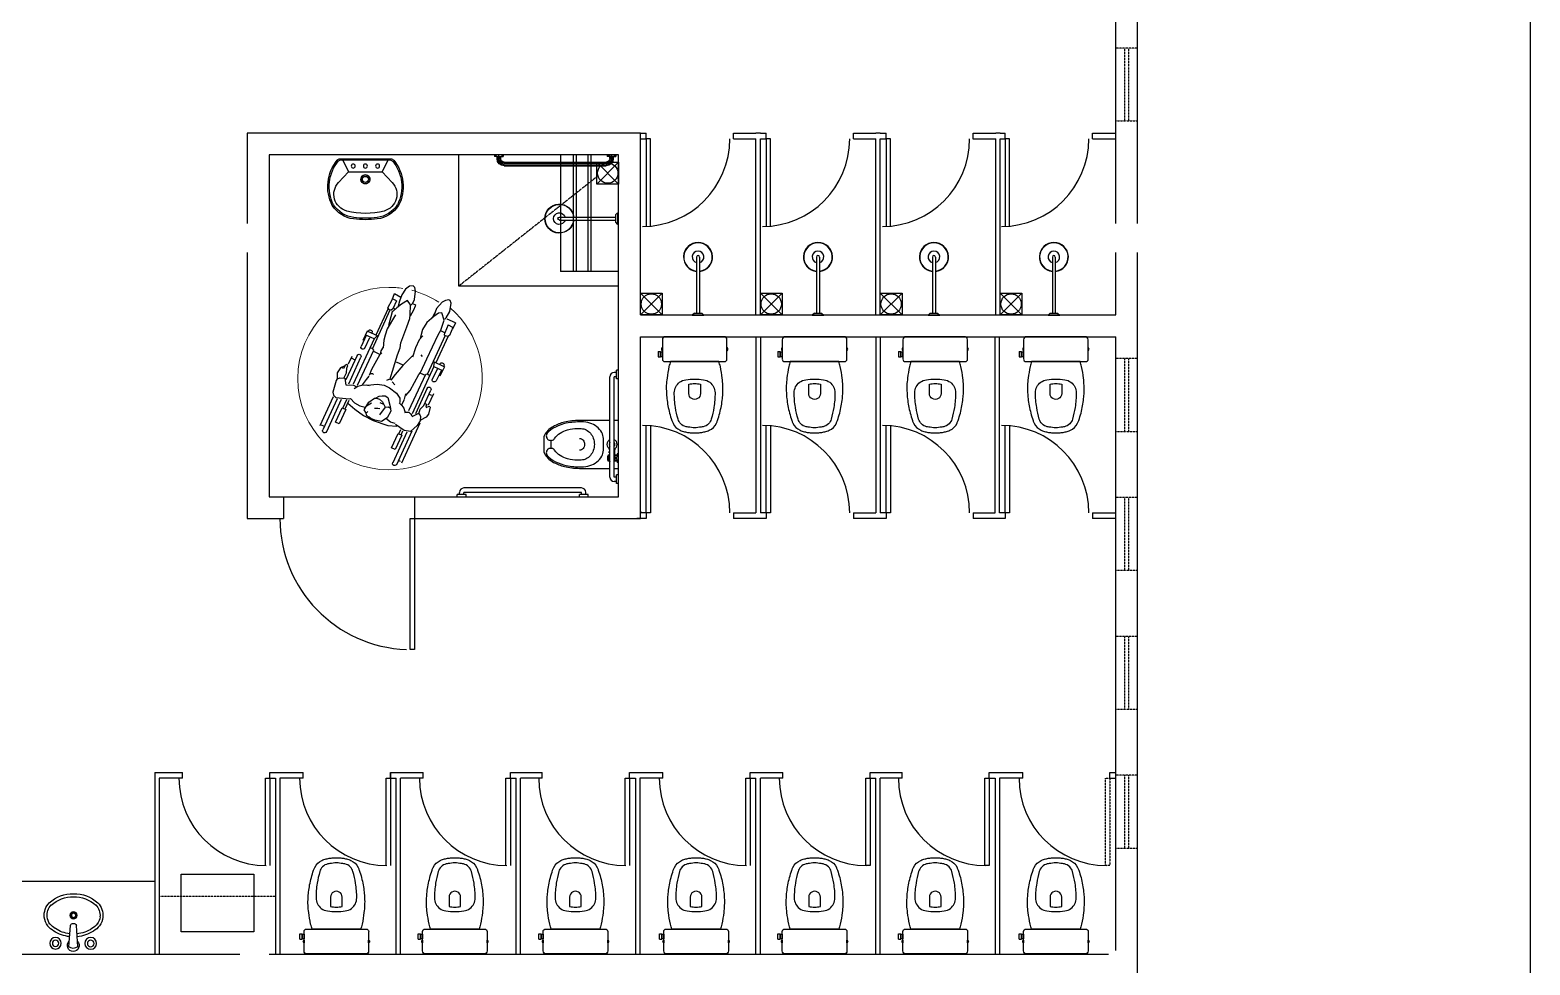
# Model space of a CAD drawing. Header units: millimetres. Extents: x -287396 to 401320, y -174247 to 142644.
# Drawn here: x -196599 to -186279, y 25656 to 32085 of the extents above; entities that cross this region are included whole.
import ezdxf

# ---------------------------------------------------------------- set-up
doc = ezdxf.new("R2010")
doc.units = ezdxf.units.MM
doc.header["$LTSCALE"] = 2.5
for name, pattern in [('HIDDEN', [0.375, 0.25, -0.125]), ('HIDDEN2', [0.1875, 0.125, -0.0625]), ('HIDDENX2', [0.75, 0.5, -0.25])]:
    doc.linetypes.add(name, pattern=pattern)
for name, color, linetype in [('ESQUADRIA', 2, 'Continuous'), ('HIDRO', 1, 'Continuous'), ('PAREDE', 4, 'Continuous'), ('PROJ COBERTA', 8, 'HIDDENX2'), ('VISTA', 1, 'Continuous')]:
    doc.layers.add(name, color=color, linetype=linetype)

# ---------------------------------------------------------------- blocks, each defined once
blk = doc.blocks.new('deficente_002')
at = {"color": 0, "linetype": 'ByBlock'}
for p, q in [((-0.443, 0.938), (-0.443, 1.158)), ((-0.438, 1.147), (-0.414, 1.147)), ((-0.412, 0.94), (-0.412, 1.174)), ((-0.383, 1.174), (-0.383, 0.929)), ((0.12, 0.945), (0.12, 1.177)), ((0.149, 1.177), (0.149, 0.922)), ((0.165, 1.147), (0.15, 1.147)), ((0.175, 0.852), (0.175, 1.155)), ((-0.356, 1.089), (-0.356, 0.98)), ((-0.328, 1.089), (-0.356, 1.089)), ((-0.328, 0.98), (-0.328, 1.089)), ((0.069, 1.089), (0.069, 0.98)), ((0.097, 1.089), (0.069, 1.089)), ((0.097, 0.98), (0.097, 1.089)), ((-0.446, 0.926), (-0.425, 0.935)), ((-0.425, 0.935), (-0.337, 0.905)), ((-0.356, 0.98), (-0.328, 0.98)), ((-0.35, 0.98), (-0.35, 0.916)), ((-0.334, 0.979), (-0.334, 0.912)), ((-0.334, 0.935), (-0.272, 0.953)), ((-0.272, 0.953), (-0.199, 0.966)), ((-0.194, 0.943), (-0.211, 0.929)), ((-0.211, 0.929), (-0.209, 0.903)), ((-0.199, 0.966), (-0.125, 0.97)), ((-0.177, 0.96), (-0.194, 0.943)), ((-0.19, 0.944), (-0.184, 0.93)), ((-0.158, 0.961), (-0.177, 0.96)), ((-0.144, 0.965), (-0.158, 0.961)), ((-0.116, 0.964), (-0.144, 0.965)), ((-0.125, 0.97), (-0.02, 0.959)), ((-0.071, 0.952), (-0.116, 0.964)), ((-0.045, 0.914), (-0.071, 0.952)), ((-0.012, 0.932), (-0.05, 0.922)), ((-0.02, 0.959), (0.039, 0.938)), ((0.022, 0.925), (-0.012, 0.932)), ((0.098, 0.943), (0.026, 0.93)), ((0.069, 0.98), (0.097, 0.98)), ((0.074, 0.98), (0.074, 0.946)), ((0.091, 0.979), (0.091, 0.95)), ((0.139, 0.931), (0.098, 0.943)), ((0.165, 0.875), (0.139, 0.931)), ((-0.471, 0.828), (-0.457, 0.91)), ((-0.469, 0.813), (-0.471, 0.828)), ((-0.457, 0.91), (-0.446, 0.926)), ((-0.424, 0.789), (-0.398, 0.828)), ((-0.397, 0.826), (-0.348, 0.807)), ((-0.337, 0.905), (-0.329, 0.897)), ((-0.329, 0.897), (-0.292, 0.914)), ((-0.292, 0.914), (-0.251, 0.918)), ((-0.251, 0.918), (-0.214, 0.91)), ((-0.209, 0.903), (-0.204, 0.867)), ((-0.185, 0.866), (-0.207, 0.899)), ((-0.204, 0.867), (-0.181, 0.828)), ((-0.181, 0.828), (-0.169, 0.822)), ((-0.152, 0.89), (-0.131, 0.881)), ((-0.147, 0.82), (-0.12, 0.828)), ((-0.134, 0.839), (-0.107, 0.839)), ((-0.131, 0.881), (-0.117, 0.877)), ((-0.12, 0.828), (-0.088, 0.852)), ((-0.087, 0.853), (-0.102, 0.917)), ((-0.1, 0.785), (-0.058, 0.833)), ((-0.088, 0.852), (-0.069, 0.841)), ((-0.069, 0.841), (-0.056, 0.843)), ((-0.058, 0.833), (-0.041, 0.862)), ((-0.041, 0.862), (-0.045, 0.914)), ((0.032, 0.806), (0.054, 0.831)), ((0.049, 0.826), (0.073, 0.815)), ((0.092, 0.823), (0.103, 0.829)), ((0.107, 0.833), (0.137, 0.796)), ((0.17, 0.831), (0.163, 0.81)), ((0.17, 0.831), (0.165, 0.875)), ((0.198, 0.797), (0.17, 0.831)), ((-0.486, 0.777), (-0.469, 0.813)), ((-0.481, 0.735), (-0.486, 0.777)), ((-0.462, 0.715), (-0.481, 0.735)), ((-0.46, 0.731), (-0.471, 0.731)), ((-0.467, 0.812), (-0.456, 0.8)), ((-0.457, 0.702), (-0.46, 0.731)), ((-0.456, 0.8), (-0.424, 0.789)), ((-0.429, 0.751), (-0.44, 0.72)), ((-0.429, 0.79), (-0.429, 0.751)), ((-0.412, 0.611), (-0.412, 0.796)), ((-0.383, 0.811), (-0.383, 0.611)), ((-0.354, 0.459), (-0.354, 0.802)), ((-0.348, 0.807), (-0.325, 0.807)), ((-0.335, 0.824), (-0.319, 0.8)), ((-0.324, 0.795), (-0.324, 0.529)), ((-0.319, 0.8), (-0.296, 0.783)), ((-0.287, 0.734), (-0.297, 0.779)), ((-0.296, 0.783), (-0.271, 0.769)), ((-0.28, 0.706), (-0.287, 0.734)), ((-0.271, 0.769), (-0.251, 0.763)), ((-0.261, 0.765), (-0.203, 0.732)), ((-0.203, 0.732), (-0.158, 0.718)), ((-0.175, 0.824), (-0.158, 0.802)), ((-0.169, 0.822), (-0.147, 0.82)), ((-0.158, 0.802), (-0.139, 0.79)), ((-0.139, 0.79), (-0.121, 0.783)), ((-0.121, 0.783), (-0.1, 0.785)), ((-0.118, 0.719), (-0.058, 0.732)), ((-0.058, 0.732), (-0.023, 0.755)), ((-0.023, 0.755), (-0.009, 0.782)), ((-0.013, 0.784), (0.012, 0.793)), ((0.01, 0.748), (0.003, 0.709)), ((0.008, 0.787), (0.011, 0.75)), ((0.012, 0.793), (0.032, 0.806)), ((0.07, 0.805), (0.07, 0.529)), ((0.073, 0.815), (0.092, 0.823)), ((0.1, 0.459), (0.1, 0.816)), ((0.12, 0.614), (0.12, 0.806)), ((0.149, 0.798), (0.137, 0.796)), ((0.142, 0.796), (0.137, 0.764)), ((0.137, 0.764), (0.149, 0.73)), ((0.163, 0.81), (0.149, 0.798)), ((0.149, 0.731), (0.149, 0.614)), ((0.164, 0.73), (0.17, 0.737)), ((0.164, 0.717), (0.164, 0.73)), ((0.17, 0.737), (0.183, 0.719)), ((0.183, 0.719), (0.193, 0.724)), ((0.193, 0.724), (0.204, 0.772)), ((0.204, 0.772), (0.198, 0.797)), ((-0.457, 0.702), (-0.453, 0.697)), ((-0.442, 0.701), (-0.453, 0.697)), ((-0.443, 0.633), (-0.443, 0.691)), ((-0.44, 0.72), (-0.442, 0.701)), ((-0.438, 0.644), (-0.414, 0.644)), ((-0.282, 0.657), (-0.278, 0.701)), ((-0.273, 0.538), (-0.282, 0.657)), ((-0.279, 0.685), (-0.264, 0.679)), ((-0.264, 0.679), (-0.255, 0.682)), ((-0.138, 0.668), (-0.161, 0.489)), ((-0.158, 0.718), (-0.118, 0.719)), ((-0.144, 0.67), (-0.157, 0.683)), ((-0.119, 0.619), (-0.13, 0.667)), ((-0.092, 0.685), (-0.117, 0.675)), ((0.007, 0.721), (0.021, 0.677)), ((0.021, 0.677), (0.029, 0.552)), ((0.148, 0.645), (0.167, 0.645)), ((0.149, 0.714), (0.164, 0.717)), ((0.175, 0.63), (0.175, 0.716)), ((-0.413, 0.459), (-0.413, 0.542)), ((-0.385, 0.542), (-0.385, 0.461)), ((-0.345, 0.524), (-0.354, 0.529)), ((-0.333, 0.524), (-0.345, 0.524)), ((-0.336, 0.524), (-0.336, 0.23)), ((-0.324, 0.529), (-0.333, 0.524)), ((-0.321, 0.537), (-0.276, 0.537)), ((-0.277, 0.512), (-0.272, 0.538)), ((-0.264, 0.525), (-0.273, 0.538)), ((-0.15, 0.539), (-0.1, 0.538)), ((-0.097, 0.542), (-0.119, 0.619)), ((-0.064, 0.454), (-0.097, 0.542)), ((0.029, 0.552), (0.034, 0.535)), ((0.034, 0.535), (0.033, 0.432)), ((0.036, 0.539), (0.07, 0.538)), ((0.07, 0.529), (0.079, 0.524)), ((0.079, 0.524), (0.091, 0.524)), ((0.082, 0.524), (0.082, 0.23)), ((0.091, 0.524), (0.1, 0.529)), ((0.126, 0.54), (0.13, 0.459)), ((0.158, 0.459), (0.154, 0.542)), ((-0.42, 0.429), (-0.42, 0.501)), ((-0.354, 0.459), (-0.42, 0.459)), ((-0.336, 0.429), (-0.42, 0.429)), ((-0.413, 0.426), (-0.413, 0.43)), ((-0.385, 0.428), (-0.385, 0.426)), ((-0.354, 0.459), (-0.344, 0.43)), ((-0.354, 0.228), (-0.354, 0.429)), ((-0.296, 0.403), (-0.289, 0.437)), ((-0.289, 0.437), (-0.271, 0.488)), ((-0.273, 0.483), (-0.277, 0.512)), ((-0.165, 0.44), (-0.175, 0.406)), ((-0.161, 0.489), (-0.165, 0.44)), ((-0.069, 0.394), (-0.062, 0.461)), ((-0.002, 0.428), (-0.014, 0.423)), ((0.033, 0.432), (0.035, 0.248)), ((0.082, 0.429), (0.167, 0.429)), ((0.1, 0.459), (0.09, 0.43)), ((0.1, 0.459), (0.165, 0.459)), ((0.1, 0.228), (0.1, 0.429)), ((0.131, 0.429), (0.131, 0.424)), ((0.16, 0.425), (0.16, 0.429)), ((0.167, 0.429), (0.163, 0.501)), ((-0.319, 0.238), (-0.302, 0.333)), ((-0.302, 0.357), (-0.296, 0.403)), ((-0.29, 0.246), (-0.302, 0.357)), ((-0.175, 0.406), (-0.183, 0.289)), ((-0.175, 0.406), (-0.179, 0.405)), ((-0.079, 0.261), (-0.067, 0.323)), ((-0.069, 0.334), (-0.069, 0.394)), ((-0.058, 0.299), (-0.069, 0.334)), ((-0.342, 0.232), (-0.356, 0.225)), ((-0.356, 0.225), (-0.354, 0.162)), ((-0.33, 0.229), (-0.342, 0.232)), ((-0.323, 0.216), (-0.33, 0.229)), ((-0.324, 0.156), (-0.323, 0.216)), ((-0.31, 0.214), (-0.322, 0.212)), ((-0.314, 0.23), (-0.319, 0.238)), ((-0.302, 0.198), (-0.314, 0.23)), ((-0.189, 0.229), (-0.198, 0.204)), ((-0.19, 0.166), (-0.194, 0.213)), ((-0.183, 0.289), (-0.189, 0.229)), ((-0.071, 0.204), (-0.079, 0.261)), ((0.037, 0.211), (0.029, 0.139)), ((0.035, 0.248), (0.037, 0.211)), ((0.07, 0.216), (0.041, 0.216)), ((0.069, 0.158), (0.071, 0.216)), ((0.075, 0.231), (0.071, 0.216)), ((0.082, 0.234), (0.075, 0.231)), ((0.099, 0.23), (0.083, 0.234)), ((0.107, 0.219), (0.099, 0.23)), ((0.106, 0.159), (0.107, 0.219)), ((-0.354, 0.163), (-0.357, 0.117)), ((-0.357, 0.117), (-0.306, 0.12)), ((-0.324, 0.156), (-0.355, 0.155)), ((-0.307, 0.104), (-0.303, 0.149)), ((-0.301, 0.057), (-0.307, 0.104)), ((-0.303, 0.149), (-0.298, 0.184)), ((-0.283, 0.163), (-0.302, 0.198)), ((-0.255, 0.121), (-0.283, 0.163)), ((-0.225, 0.142), (-0.255, 0.121)), ((-0.198, 0.204), (-0.225, 0.142)), ((-0.222, 0.141), (-0.215, 0.123)), ((-0.216, 0.126), (-0.194, 0.127)), ((-0.215, 0.123), (-0.215, 0.095)), ((-0.194, 0.127), (-0.191, 0.135)), ((-0.191, 0.135), (-0.19, 0.166)), ((-0.046, 0.146), (-0.071, 0.204)), ((-0.05, 0.124), (-0.052, 0.161)), ((-0.05, 0.089), (-0.047, 0.143)), ((-0.025, 0.112), (-0.046, 0.146)), ((-0.005, 0.099), (-0.025, 0.112)), ((0.029, 0.139), (-0.005, 0.099)), ((0.03, 0.131), (0.035, 0.119)), ((0.035, 0.119), (0.04, 0.07)), ((0.108, 0.123), (0.046, 0.125)), ((0.069, 0.158), (0.102, 0.158)), ((0.109, 0.123), (0.108, 0.171)), ((-0.285, 0.028), (-0.301, 0.057)), ((-0.263, 0.015), (-0.285, 0.028)), ((-0.248, 0.019), (-0.263, 0.015)), ((-0.233, 0.041), (-0.248, 0.019)), ((-0.215, 0.095), (-0.233, 0.041)), ((-0.033, 0.033), (-0.05, 0.089)), ((-0.018, 0.013), (-0.033, 0.033)), ((0, 0), (-0.018, 0.013)), ((0.011, 0), (0, 0)), ((0.024, 0.013), (0.011, 0)), ((0.04, 0.07), (0.024, 0.013))]:
    blk.add_line(p, q, dxfattribs=at)
for centre, radius, start, end in [((-0.398, 1.174), 0.0146, 0, 180), ((0.134, 1.177), 0.0146, 0, 180), ((-0.399, 0.542), 0.0142, 0, 180), ((-0.398, 0.611), 0.0146, 180, 0), ((0.134, 0.614), 0.0146, 180, 0), ((0.14, 0.541), 0.0142, 2.6629, 182.6629), ((-0.399, 0.426), 0.0142, 180, 0), ((0.145, 0.425), 0.0142, 182.6629, 2.6629)]:
    blk.add_arc(centre, radius, start, end, dxfattribs=at)
blk = doc.blocks.new('Cxaclop')
at = {"color": 0, "linetype": 'ByBlock'}
for p, q in [((-0.252, -0.102), (-0.236, -0.102)), ((-0.252, -0.102), (-0.252, -0.138)), ((-0.236, -0.138), (-0.236, -0.102)), ((-0.252, -0.138), (-0.236, -0.138))]:
    blk.add_line(p, q, dxfattribs=at)
for p, q in [((-0.222, -0.021), (-0.222, -0.153)), ((0.201, 0), (-0.201, 0)), ((0.222, -0.153), (0.222, -0.021)), ((-0.205, -0.17), (0.205, -0.17))]:
    blk.add_line(p, q)
for points in [[(-0.225, -0.076, 0.197763), (-0.225, -0.076, 0.15883), (-0.228, -0.085, 0.161377), (-0.225, -0.094, 0.197763), (-0.225, -0.094), (-0.222, -0.094), (-0.222, -0.076)], [(0.222, -0.076), (0.222, -0.094), (0.225, -0.094, 0.197763), (0.225, -0.094, 0.161404), (0.228, -0.085, 0.158802), (0.225, -0.076, 0.197763), (0.225, -0.076)]]:
    blk.add_lwpolyline(points, format="xyb", close=True, dxfattribs=at)
blk.add_lwpolyline([(-0.236, -0.105), (-0.236, -0.136), (-0.222, -0.136), (-0.222, -0.105)], close=True, dxfattribs=at)
for points in [[(-0.167, -0.17, -0.003882), (-0.177, -0.205, 0.024258), (-0.19, -0.285, 0.02486), (-0.195, -0.335, 0.033324), (-0.194, -0.385, 0.02486), (-0.191, -0.425, 0.012268), (-0.184, -0.475, 0.015806), (-0.172, -0.525, 0.026699), (-0.157, -0.575, 0.021919), (-0.149, -0.595, 0.174675), (-0.1, -0.643, 0.045452), (-0.07, -0.653, 0.022856), (-0.057, -0.656, 0.041289), (-0.03, -0.66, 0.039166), (-0.025, -0.661, 0.012899), (-0.023, -0.661, 0.04333), (0, -0.661, 0.04333), (0.023, -0.661, 0.052091), (0.03, -0.66, 0.041289), (0.057, -0.656, 0.022856), (0.07, -0.653, 0.045452), (0.1, -0.643, 0.174675), (0.15, -0.595, 0.021919), (0.157, -0.575, 0.026699), (0.173, -0.525, 0.015806), (0.184, -0.475, 0.012268), (0.191, -0.425, 0.02486), (0.194, -0.385, 0.033324), (0.194, -0.335, 0.02486), (0.19, -0.285, 0.024258), (0.177, -0.205, -0.003882), (0.167, -0.17)], [(0.104, -0.313, -0.234638), (0.14, -0.385, -0.044666), (0.132, -0.486, -0.031515), (0.114, -0.566, -0.151063), (0.095, -0.599, -0.148094), (0.059, -0.619, -0.031073), (0.045, -0.621, -0.035055), (0, -0.626, -0.035055), (-0.045, -0.621, -0.031073), (-0.059, -0.619, -0.148094), (-0.095, -0.599, -0.151063), (-0.114, -0.566, -0.031515), (-0.132, -0.486, -0.044666), (-0.14, -0.385, -0.234638), (-0.104, -0.313, -0.129345), (-0.061, -0.296, -0.041331), (0, -0.291, -0.041331), (0.061, -0.296, -0.129345)]]:
    blk.add_lwpolyline(points, format="xyb", close=True)
blk.add_lwpolyline([(0.04, -0.326), (0.04, -0.391, -1.002091), (-0.04, -0.391), (-0.04, -0.326, -0.054282), (0, -0.322, -0.054282), (0.04, -0.326, 1.56536)], format="xyb", dxfattribs=at)
for centre, radius, start, end in [((-0.203, -0.019), 0.019, 84.255, 185.745), ((0.203, -0.019), 0.019, 354.255, 95.745), ((-0.206, -0.154), 0.0164, 178.7026, 272.174), ((0.206, -0.154), 0.0164, 267.826, 1.2974)]:
    blk.add_arc(centre, radius, start, end)
blk = doc.blocks.new('Chuveiro3')
at = {"color": 0}
for p, q in [((-0.01, 0.4), (-0.01, 0.015)), ((0.01, 0.4), (0.01, 0.015)), ((-0.025, 0.015), (-0.04, 0)), ((-0.04, 0), (0.04, 0)), ((-0.025, 0.015), (0.025, 0.015)), ((0.025, 0.015), (0.04, 0))]:
    blk.add_line(p, q, dxfattribs=at)
for radius, start, end in [(0.1, 275.7392, 264.2608), (0.098, 275.7392, 264.2608), (0.04, 284.4775, 255.5225), (0.01, 0, 180)]:
    blk.add_arc((0, 0.4), radius, start, end, dxfattribs=at)
blk = doc.blocks.new('Alça')
at = {"ltscale": 0.5}
for p, q in [((-0.013, 0.01), (-0.03, 0.01)), ((-0.03, 0), (-0.03, 0.01)), ((0.03, 0), (-0.03, 0)), ((0.012, 0.01), (0.03, 0.01)), ((0.03, 0), (0.03, 0.01))]:
    blk.add_line(p, q, dxfattribs=at)
at = {"color": 0, "ltscale": 0.5}
for p, q in [((-0.029, 0), (-0.029, 0.01)), ((-0.026, 0), (-0.026, 0.01)), ((-0.021, 0), (-0.021, 0.01)), ((0, 0.01), (0, 0)), ((0.021, 0), (0.021, 0.01)), ((0.026, 0), (0.026, 0.01)), ((0.029, 0), (0.029, 0.01)), ((0.737, 0.062), (0.037, 0.062))]:
    blk.add_line(p, q, dxfattribs=at)
for p, q in [((-0.013, 0.025), (-0.013, 0.01)), ((-0.013, 0.01), (0.012, 0.01)), ((0.012, 0.025), (0.012, 0.01)), ((0.037, 0.075), (0.737, 0.075)), ((0.037, 0.05), (0.737, 0.05)), ((0.763, 0.01), (0.745, 0.01)), ((0.745, 0), (0.745, 0.01)), ((0.745, 0), (0.805, 0)), ((0.763, 0.025), (0.763, 0.01)), ((0.763, 0.01), (0.788, 0.01)), ((0.788, 0.025), (0.788, 0.01)), ((0.788, 0.01), (0.805, 0.01)), ((0.805, 0), (0.805, 0.01))]:
    blk.add_line(p, q)
at = {"color": 0}
for p, q in [((-0.012, 0.025), (-0.012, 0.01)), ((-0.009, 0.025), (-0.009, 0.01)), ((0, 0.025), (0, 0.01)), ((0.009, 0.025), (0.009, 0.01)), ((0.012, 0.025), (0.012, 0.01)), ((0.037, 0.074), (0.737, 0.074)), ((0.037, 0.071), (0.737, 0.071)), ((0.037, 0.054), (0.737, 0.054)), ((0.037, 0.051), (0.737, 0.051)), ((0.746, 0), (0.746, 0.01)), ((0.749, 0), (0.749, 0.01)), ((0.754, 0), (0.754, 0.01)), ((0.764, 0.025), (0.764, 0.01)), ((0.766, 0.025), (0.766, 0.01)), ((0.775, 0.025), (0.775, 0.01)), ((0.775, 0.01), (0.775, 0)), ((0.784, 0.025), (0.784, 0.01)), ((0.787, 0.025), (0.787, 0.01)), ((0.796, 0), (0.796, 0.01)), ((0.801, 0), (0.801, 0.01)), ((0.804, 0), (0.804, 0.01))]:
    blk.add_line(p, q, dxfattribs=at)
for centre, radius, start, end in [((0.037, 0.025), 0.05, 90, 180), ((0.037, 0.025), 0.025, 90, 180), ((0.737, 0.025), 0.05, 0, 90), ((0.737, 0.025), 0.025, 0, 90)]:
    blk.add_arc(centre, radius, start, end)
for centre, radius, start, end in [((0.037, 0.025), 0.049, 90, 180), ((0.037, 0.025), 0.046, 90, 180), ((0.037, 0.025), 0.0375, 90, 180), ((0.037, 0.025), 0.029, 90, 180), ((0.037, 0.025), 0.026, 90, 180), ((0.737, 0.025), 0.049, 0, 90), ((0.737, 0.025), 0.046, 0, 90), ((0.737, 0.025), 0.0375, 0, 90), ((0.737, 0.025), 0.029, 0, 90), ((0.737, 0.025), 0.026, 0, 90)]:
    blk.add_arc(centre, radius, start, end, dxfattribs=at)
blk = doc.blocks.new('DEFICIENTE_PL_0002')
at = {"color": 0, "linetype": 'ByBlock'}
for p, q in [((-0.15, 1.11), (-0.135, 1.11)), ((-0.15, 1.05), (-0.135, 1.05)), ((-0.135, 1.05), (-0.135, 1.11)), ((-0.135, 1.095), (-0.12, 1.095)), ((-0.135, 1.065), (-0.12, 1.065)), ((-0.12, 0.255), (-0.12, 1.065)), ((-0.09, 0.255), (-0.09, 1.065)), ((0.237, 0.466), (0.183, 0.466)), ((-0.15, 0.27), (-0.135, 0.27)), ((-0.15, 0.21), (-0.135, 0.21)), ((-0.135, 0.21), (-0.135, 0.27)), ((-0.135, 0.255), (-0.12, 0.255)), ((-0.135, 0.225), (-0.12, 0.225)), ((-0.06, 0.015), (0, 0.015)), ((-0.06, 0), (-0.06, 0.015)), ((-0.045, 0.015), (-0.045, 0.03)), ((-0.015, 0.06), (0.675, 0.06)), ((-0.015, 0.03), (0.675, 0.03)), ((-0.015, 0.015), (-0.015, 0.03)), ((0, 0), (0, 0.015)), ((0.66, 0), (0.66, 0.015)), ((0.66, 0.015), (0.72, 0.015)), ((0.675, 0.015), (0.675, 0.03)), ((0.705, 0.015), (0.705, 0.03)), ((0.72, 0), (0.72, 0.015))]:
    blk.add_line(p, q, dxfattribs=at)
at = {"color": 1, "linetype": 'ByBlock'}
for p, q in [((0.085, 0), (0.085, 0.01)), ((0.085, 0), (0.145, 0)), ((0.095, 0.062), (0.095, 0.072)), ((0.152, 0.062), (0.095, 0.062)), ((0.152, 0.028), (0.095, 0.028)), ((0.095, 0.013), (0.095, 0.028)), ((0.098, 0.07), (0.098, 0.074)), ((0.098, 0.013), (0.098, 0.023)), ((0.11, 0.067), (0.1, 0.067)), ((0.11, 0.025), (0.1, 0.025)), ((0.113, 0.07), (0.113, 0.077)), ((0.113, 0.015), (0.113, 0.023)), ((0.118, 0.07), (0.118, 0.077)), ((0.118, 0.015), (0.118, 0.023)), ((0.13, 0.067), (0.12, 0.067)), ((0.13, 0.025), (0.12, 0.025)), ((0.133, 0.07), (0.133, 0.074)), ((0.133, 0.013), (0.133, 0.023)), ((0.135, 0.062), (0.135, 0.072)), ((0.135, 0.013), (0.135, 0.028)), ((0.145, 0), (0.145, 0.01)), ((0.152, 0.065), (0.162, 0.065)), ((0.152, 0.06), (0.152, 0.065)), ((0.152, 0.025), (0.152, 0.03)), ((0.152, 0.025), (0.162, 0.025)), ((0.162, 0.06), (0.162, 0.065)), ((0.172, 0.062), (0.162, 0.062)), ((0.162, 0.025), (0.162, 0.03)), ((0.172, 0.028), (0.162, 0.028)), ((0.181, 0.065), (0.172, 0.065)), ((0.172, 0.06), (0.172, 0.065)), ((0.172, 0.025), (0.172, 0.03)), ((0.181, 0.025), (0.172, 0.025))]:
    blk.add_line(p, q, dxfattribs=at)
at = {"color": 0, "linetype": 'ByBlock'}
for points in [[(0.375, 0.257, 0.049648), (0.365, 0.362, 0.06346), (0.338, 0.44, 0.103485), (0.292, 0.499, 0.178458), (0.25, 0.515), (0.17, 0.515, 0.178458), (0.128, 0.499, 0.103485), (0.082, 0.44, 0.06346), (0.055, 0.362, 0.049648), (0.045, 0.257), (0.045, 0.06)], [(0.375, 0.06), (0.375, 0.257, 0.049648)], [(0.045, 0.03), (0.045, 0), (0.375, 0), (0.375, 0.03, 0.049648)]]:
    blk.add_lwpolyline(points, format="xyb", dxfattribs=at)
blk.add_lwpolyline([(0.134, 0.492, 0.103485), (0.091, 0.435, 0.06346), (0.065, 0.36, 0.049648), (0.055, 0.257, 0.075858), (0.064, 0.197, 0.086069), (0.089, 0.15, 0.105985), (0.128, 0.116, 0.126201), (0.17, 0.105), (0.25, 0.105, 0.126201), (0.292, 0.116, 0.105985), (0.331, 0.15, 0.086069), (0.356, 0.197, 0.075858), (0.365, 0.257, 0.049648), (0.355, 0.36, 0.06346), (0.329, 0.435, 0.103485), (0.286, 0.492, 0.097511), (0.274, 0.497, 0.09808), (0.262, 0.497, 0.098895), (0.251, 0.492, 0.099479), (0.242, 0.484, 0.099479), (0.238, 0.472, 0.098895), (0.238, 0.46, 0.09808), (0.242, 0.449, 0.097511), (0.251, 0.44, -0.102445), (0.287, 0.403, -0.077884), (0.31, 0.351, -0.065096), (0.319, 0.283, -0.024284), (0.318, 0.257, -0.115331), (0.31, 0.224, -0.103946), (0.286, 0.194, -0.091071), (0.252, 0.174, -0.083675), (0.21, 0.167, -0.083675), (0.168, 0.174, -0.091071), (0.134, 0.194, -0.103946), (0.11, 0.224, -0.115331), (0.102, 0.257, -0.024284), (0.101, 0.283, -0.065096), (0.11, 0.351, -0.077884), (0.133, 0.403, -0.102445), (0.169, 0.44, 0.097511), (0.178, 0.449, 0.09808), (0.182, 0.46, 0.098895), (0.182, 0.472, 0.099479), (0.178, 0.484, 0.099479), (0.169, 0.492, 0.098895), (0.158, 0.497, 0.09808), (0.146, 0.497, 0.097511)], format="xyb", close=True, dxfattribs=at)
at = {"color": 1, "linetype": 'ByBlock'}
blk.add_lwpolyline([(0.25, 0.269, -0.111064), (0.247, 0.256, -0.102841), (0.238, 0.244, -0.093011), (0.226, 0.237, -0.087082), (0.21, 0.234, -0.087082), (0.194, 0.237, -0.093011), (0.182, 0.244, -0.102841), (0.173, 0.256, -0.111064), (0.17, 0.269, -0.111064)], format="xyb", dxfattribs=at)
for points in [[(0.221, 0.06), (0.22, 0.062), (0.2, 0.062), (0.199, 0.06)], [(0.199, 0.03), (0.2, 0.028), (0.22, 0.028), (0.221, 0.03)]]:
    blk.add_lwpolyline(points, dxfattribs=at)
at = {"color": 0, "linetype": 'ByBlock'}
for centre, start, end in [((-0.12, 1.065), 0, 90), ((-0.12, 0.255), 270, 0), ((-0.015, 0.03), 90, 180), ((0.675, 0.03), 0, 90)]:
    blk.add_arc(centre, 0.03, start, end, dxfattribs=at)
at = {"color": 1, "linetype": 'ByBlock'}
for centre, radius, start, end in [((0.115, -0.078), 0.0925, 71.0754, 108.9246), ((0.122, 0.045), 0.0325, 147.7952, 152.5131), ((0.122, 0.045), 0.0325, 207.4869, 212.2048), ((0.115, 0.035), 0.0425, 61.9275, 118.0725), ((0.1, 0.07), 0.0025, 180, 270), ((0.1, 0.023), 0.0025, 90, 180), ((0.11, 0.07), 0.0025, 270, 0), ((0.11, 0.023), 0.0025, 0, 90), ((0.12, 0.07), 0.0025, 180, 270), ((0.12, 0.023), 0.0025, 90, 180), ((0.13, 0.07), 0.0025, 270, 0), ((0.13, 0.023), 0.0025, 0, 90), ((0.108, 0.045), 0.0325, 27.4864, 32.2042), ((0.108, 0.045), 0.0325, 327.7958, 332.5136), ((0.21, 0.045), 0.035, 25.3769, 154.6231), ((0.21, 0.045), 0.035, 205.3769, 334.6231), ((0.21, 0.045), 0.02, 48.5904, 131.4096), ((0.21, 0.045), 0.02, 228.5904, 311.4096)]:
    blk.add_arc(centre, radius, start, end, dxfattribs=at)
blk = doc.blocks.new('Lav')
at = {"linetype": 'Continuous'}
for p, q in [((-0.116, 0.09), (-0.184, 0.162)), ((0.185, 0.162), (0.116, 0.09)), ((0.175, 0.01), (-0.175, 0.01)), ((-0.175, 0), (0.175, 0)), ((-0.155, 0.01), (-0.116, 0.09)), ((-0.116, 0.09), (0.116, 0.09)), ((0.116, 0.09), (0.156, 0.01))]:
    blk.add_line(p, q, dxfattribs=at)
at = {"color": 0, "linetype": 'Continuous'}
blk.add_line((-0.031, 0.142), (-0.031, 0.142), dxfattribs=at)
blk.add_line((-0.031, 0.142), (-0.031, 0.142), dxfattribs=at)
blk.add_lwpolyline([(-0.031, 0.142, 1.000001), (0.031, 0.142), (0.031, 0.142), (0.031, 0.142, -1.000001)], format="xyb", close=True, dxfattribs=at)
at = {"linetype": 'Continuous'}
for centre in [(-0.084, 0.05), (0, 0.05), (0.084, 0.05)]:
    blk.add_circle(centre, 0.0137, dxfattribs=at)
for centre, radius, start, end in [((-0.053, 0.206), 0.21, 97.8851, 146.3536), ((0, -0.178), 0.597, 82.1149, 97.8851), ((0.053, 0.206), 0.21, 33.5371, 82.1149), ((0.027, 0.191), 0.286, 152.9119, 219.4392), ((0.027, 0.191), 0.276, 153.029, 219.8949), ((-0.053, 0.206), 0.2, 97.8851, 146.3011), ((-0.098, 0.244), 0.119, 104.7036, 223.4431), ((0, -0.129), 0.505, 75.2964, 104.7036), ((0, -0.178), 0.587, 82.1149, 97.8851), ((0.053, 0.206), 0.2, 33.6983, 82.1149), ((0.098, 0.244), 0.119, 316.5569, 75.2964), ((-0.026, 0.191), 0.276, 320.1051, 26.9706), ((-0.026, 0.191), 0.286, 320.5608, 27.0881), ((-0.174, 0.025), 0.025, 217.0047, 266.1146), ((-0.175, 0.023), 0.013, 219.8949, 270), ((0.175, 0.023), 0.013, 270, 320.1051), ((0.175, 0.023), 0.0226, 270, 326.1069)]:
    blk.add_arc(centre, radius, start, end, dxfattribs=at)
at = {"color": 0, "linetype": 'Continuous'}
for radius, start, end in [(0.031, 360, 180), (0.031, 360, 180.0001), (0.021, 0, 180), (0.021, 180, 0)]:
    blk.add_arc((0, 0.142), radius, start, end, dxfattribs=at)
blk = doc.blocks.new('Coval2')
for p, q in [((-0.031, -0.032), (-0.02, -0.178)), ((0.031, -0.032), (0.022, -0.178))]:
    blk.add_line(p, q)
for centre, radius in [((-0.122, -0.056), 0.0398), ((-0.122, -0.056), 0.0218), ((0.12, -0.055), 0.0406), ((0.12, -0.055), 0.0228)]:
    blk.add_circle(centre, radius)
at = {"color": 0}
for radius in [0.0248, 0.0188, 0.0146]:
    blk.add_circle((0.002, -0.248), radius, dxfattribs=at)
for centre, radius, start, end in [((0.001, -0.349), 0.249, 96.0812, 122.7375), ((0, -0.04), 0.0405, 315.9756, 227.3975), ((0, -0.069), 0.0483, 50.0629, 129.9371), ((0.004, -0.349), 0.249, 57.2625, 84.855), ((-0.071, -0.251), 0.129, 144.5232, 173.1767), ((-0.071, -0.251), 0.109, 144.8047, 173.0573), ((-0.055, -0.273), 0.155, 120.725, 141.4841), ((-0.055, -0.273), 0.135, 120.5755, 141.2533), ((0.001, -0.349), 0.229, 96.2293, 122.828), ((0.001, -0.17), 0.0225, 202.02, 337.98), ((0.004, -0.349), 0.229, 57.172, 84.7119), ((0.06, -0.273), 0.135, 38.7467, 59.4245), ((0.06, -0.273), 0.155, 38.5159, 59.275), ((0.076, -0.251), 0.109, 6.9427, 35.1953), ((0.076, -0.251), 0.129, 6.8233, 35.4768), ((-0.077, -0.248), 0.123, 174.4524, 224.3819), ((-0.077, -0.248), 0.103, 174.578, 224.0021), ((0.081, -0.248), 0.103, 315.9979, 5.422), ((0.081, -0.248), 0.123, 315.6181, 5.5476), ((0, -0.148), 0.249, 228.3244, 270.4838), ((0, -0.148), 0.228, 228.5041, 270.4838), ((0.004, -0.148), 0.228, 269.5162, 311.4959), ((0.004, -0.148), 0.249, 269.5162, 311.6756)]:
    blk.add_arc(centre, radius, start, end)

msp = doc.modelspace()

# ---------------------------------------------------------------- linework, layer by layer
at = {"layer": 'ESQUADRIA', "linetype": 'HIDDEN2'}
for p, q in [((-188979.24, 31959.989), (-189129.24, 31959.989)), ((-189069.24, 31959.989), (-189069.24, 31459.989)), ((-189039.24, 31459.989), (-189039.24, 31959.989)), ((-189129.24, 31459.989), (-188979.24, 31459.989)), ((-188979.24, 29824.989), (-189129.24, 29824.989)), ((-189069.24, 29824.989), (-189069.24, 29324.989)), ((-189039.24, 29324.989), (-189039.24, 29824.989)), ((-189129.24, 29324.989), (-188979.24, 29324.989)), ((-188979.24, 28869.989), (-189129.24, 28869.989)), ((-189069.24, 28869.989), (-189069.24, 28369.989)), ((-189039.24, 28369.989), (-189039.24, 28869.989)), ((-189129.24, 28369.989), (-188979.24, 28369.989)), ((-188979.24, 27914.989), (-189129.24, 27914.989)), ((-189069.24, 27914.989), (-189069.24, 27414.989)), ((-189039.24, 27414.989), (-189039.24, 27914.989)), ((-189129.24, 27414.989), (-188979.24, 27414.989)), ((-189199.24, 26939.989), (-189169.24, 26939.989)), ((-189199.24, 26339.989), (-189199.24, 26939.989)), ((-189169.24, 26939.989), (-189169.24, 26339.989)), ((-188979.24, 26959.989), (-189129.24, 26959.989)), ((-189069.24, 26959.989), (-189069.24, 26459.989)), ((-189039.24, 26459.989), (-189039.24, 26959.989)), ((-189129.24, 26459.989), (-188979.24, 26459.989)), ((-189169.24, 26339.989), (-189199.24, 26339.989))]:
    msp.add_line(p, q, dxfattribs=at)
at = {"layer": 'ESQUADRIA'}
for p, q in [((-192359.24, 31335.595), (-192359.24, 30733.739)), ((-192329.24, 31335.595), (-192359.24, 31335.595)), ((-192329.24, 30733.739), (-192329.24, 31335.595)), ((-191534.24, 31335.595), (-191534.24, 30733.739)), ((-191504.24, 31335.595), (-191534.24, 31335.595)), ((-191504.24, 30733.739), (-191504.24, 31335.595)), ((-190709.24, 31335.595), (-190709.24, 30733.739)), ((-190679.24, 31335.595), (-190709.24, 31335.595)), ((-190679.24, 30733.739), (-190679.24, 31335.595)), ((-189889.24, 31335.595), (-189889.24, 30733.739)), ((-189859.24, 31335.595), (-189889.24, 31335.595)), ((-189859.24, 30733.739), (-189859.24, 31335.595)), ((-192359.24, 28765.595), (-192359.24, 29365.595)), ((-192329.24, 29365.595), (-192329.24, 28765.595)), ((-191534.24, 28765.595), (-191534.24, 29365.595)), ((-191504.24, 29365.595), (-191504.24, 28765.595)), ((-190709.24, 28765.595), (-190709.24, 29365.595)), ((-190679.24, 29365.595), (-190679.24, 28765.595)), ((-189889.24, 28765.595), (-189889.24, 29365.595)), ((-189859.24, 29365.595), (-189859.24, 28765.595)), ((-192329.24, 28765.595), (-192359.24, 28765.595)), ((-191504.24, 28765.595), (-191534.24, 28765.595)), ((-190679.24, 28765.595), (-190709.24, 28765.595)), ((-189859.24, 28765.595), (-189889.24, 28765.595)), ((-194979.24, 26939.989), (-194949.24, 26939.989)), ((-194979.24, 26339.989), (-194979.24, 26939.989)), ((-194949.24, 26939.989), (-194949.24, 26339.989)), ((-194149.24, 26939.989), (-194119.24, 26939.989)), ((-194149.24, 26339.989), (-194149.24, 26939.989)), ((-194119.24, 26979.989), (-194119.24, 26339.989)), ((-193324.24, 26939.989), (-193294.24, 26939.989)), ((-193324.24, 26339.989), (-193324.24, 26939.989)), ((-193294.24, 26939.989), (-193294.24, 26339.989)), ((-192504.24, 26939.989), (-192474.24, 26939.989)), ((-192504.24, 26339.989), (-192504.24, 26939.989)), ((-192474.24, 26939.989), (-192474.24, 26339.989)), ((-191674.24, 26939.989), (-191644.24, 26939.989)), ((-191674.24, 26339.989), (-191674.24, 26939.989)), ((-191644.24, 26939.989), (-191644.24, 26339.989)), ((-190849.24, 26939.989), (-190819.24, 26939.989)), ((-190849.24, 26339.989), (-190849.24, 26939.989)), ((-190819.24, 26939.989), (-190819.24, 26339.989)), ((-190029.24, 26939.989), (-189999.24, 26939.989)), ((-190029.24, 26339.989), (-190029.24, 26939.989)), ((-189999.24, 26939.989), (-189999.24, 26339.989)), ((-190819.24, 26339.989), (-190849.24, 26339.989)), ((-189999.24, 26339.989), (-190029.24, 26339.989))]:
    msp.add_line(p, q, dxfattribs=at)
msp.add_lwpolyline([(-193954.24, 28725.595), (-193954.24, 27825.595), (-193984.24, 27825.595), (-193984.24, 28725.595)], close=True, dxfattribs=at)
at = {"layer": 'ESQUADRIA', "color": 1}
for centre, radius, start, end in [((-192385.826, 31335.323), 601.586, 270.1510516, 0.0258433), ((-191560.826, 31335.323), 601.586, 270.1510516, 0.0258433), ((-190735.826, 31335.323), 601.586, 270.1510516, 0.0258433), ((-189915.826, 31335.323), 601.586, 270.1510516, 0.0258433), ((-192384.24, 28765.595), 600, 0, 90), ((-191559.24, 28765.595), 600, 0, 90), ((-190734.24, 28765.595), 600, 0, 90), ((-189914.24, 28765.595), 600, 0, 90), ((-193978.335, 28725.97), 900.905, 180.023842, 268.0341141), ((-194974.24, 26939.989), 600, 180, 270), ((-194144.24, 26939.989), 600, 180, 270), ((-193319.24, 26939.989), 600, 180, 270), ((-192499.24, 26939.989), 600, 180, 270), ((-191669.24, 26939.989), 600, 180, 270), ((-190844.24, 26939.989), 600, 180, 270), ((-190024.24, 26939.989), 600, 180, 270), ((-189194.24, 26939.989), 600, 180, 270)]:
    msp.add_arc(centre, radius, start, end, dxfattribs=at)
at = {"layer": 'HIDRO'}
for p, q in [((-192699.24, 31175.595), (-192549.24, 31025.595)), ((-192699.24, 31025.595), (-192549.24, 31175.595)), ((-192399.24, 30275.595), (-192249.24, 30125.595)), ((-192399.24, 30125.595), (-192249.24, 30275.595)), ((-191574.24, 30275.595), (-191424.24, 30125.595)), ((-191574.24, 30125.595), (-191424.24, 30275.595)), ((-190749.24, 30275.595), (-190599.24, 30125.595)), ((-190749.24, 30125.595), (-190599.24, 30275.595)), ((-189924.24, 30275.595), (-189774.24, 30125.595)), ((-189924.24, 30125.595), (-189774.24, 30275.595)), ((-195559.24, 25883.094), (-195559.24, 26281.239)), ((-195559.24, 26281.239), (-195309.24, 26281.239)), ((-195309.24, 26281.239), (-195059.24, 26281.239)), ((-195059.24, 26281.239), (-195059.24, 25883.094)), ((-195059.24, 25883.094), (-195559.24, 25883.094))]:
    msp.add_line(p, q, dxfattribs=at)
at = {"layer": 'HIDRO', "linetype": 'HIDDEN2'}
msp.add_line((-195709.24, 26129.989), (-194909.24, 26129.989), dxfattribs=at)
at = {"layer": 'HIDRO'}
for points in [[(-192549.24, 31175.595), (-192549.24, 31025.595), (-192699.24, 31025.595), (-192699.24, 31175.595)], [(-192249.24, 30275.595), (-192249.24, 30125.595), (-192399.24, 30125.595), (-192399.24, 30275.595)], [(-191424.24, 30275.595), (-191424.24, 30125.595), (-191574.24, 30125.595), (-191574.24, 30275.595)], [(-190599.24, 30275.595), (-190599.24, 30125.595), (-190749.24, 30125.595), (-190749.24, 30275.595)], [(-189774.24, 30275.595), (-189774.24, 30125.595), (-189924.24, 30125.595), (-189924.24, 30275.595)]]:
    msp.add_lwpolyline(points, close=True, dxfattribs=at)
for centre in [(-192624.24, 31100.595), (-192324.24, 30200.595), (-191499.24, 30200.595), (-190674.24, 30200.595), (-189849.24, 30200.595)]:
    msp.add_circle(centre, 70, dxfattribs=at)
at = {"layer": 'PAREDE'}
for p, q in [((-189129.24, 30754.989), (-189129.24, 35529.989)), ((-188979.24, 30754.989), (-188979.24, 35529.989)), ((-195104.24, 31375.595), (-195104.24, 30754.989)), ((-192399.24, 31375.595), (-195104.24, 31375.595)), ((-192399.24, 31375.595), (-192359.24, 31375.595)), ((-192399.24, 30125.595), (-192399.24, 31375.595)), ((-192359.24, 31335.595), (-192359.24, 31375.595)), ((-191759.24, 31335.595), (-191759.24, 31375.595)), ((-191759.24, 31375.595), (-191604.24, 31375.595)), ((-191574.24, 31375.595), (-191604.24, 31375.595)), ((-191574.24, 31375.595), (-191534.24, 31375.595)), ((-191534.24, 31335.595), (-191534.24, 31375.595)), ((-190934.24, 31335.595), (-190934.24, 31375.595)), ((-190934.24, 31375.595), (-190779.24, 31375.595)), ((-190749.24, 31375.595), (-190779.24, 31375.595)), ((-190749.24, 31375.595), (-190709.24, 31375.595)), ((-190709.24, 31335.595), (-190709.24, 31375.595)), ((-190109.242, 31334.211), (-190109.242, 31375.595)), ((-190109.242, 31375.595), (-189954.24, 31375.595)), ((-189924.24, 31375.595), (-189954.24, 31375.595)), ((-189924.24, 31375.595), (-189889.24, 31375.595)), ((-189889.24, 31335.595), (-189889.24, 31375.595)), ((-189289.24, 31335.595), (-189289.24, 31375.595)), ((-189289.24, 31375.595), (-189129.24, 31375.595)), ((-192399.24, 31335.595), (-192359.24, 31335.595)), ((-191759.24, 31335.595), (-191604.24, 31335.595)), ((-191604.24, 30123.739), (-191604.24, 31335.595)), ((-191574.24, 31335.595), (-191534.24, 31335.595)), ((-191574.24, 30123.739), (-191574.24, 31335.595)), ((-190934.24, 31335.595), (-190779.24, 31335.595)), ((-190779.24, 30123.739), (-190779.24, 31335.595)), ((-190749.24, 30123.739), (-190749.24, 31335.595)), ((-190749.24, 31335.595), (-190709.24, 31335.595)), ((-190109.24, 31335.595), (-189954.24, 31335.595)), ((-189954.24, 30123.739), (-189954.24, 31335.595)), ((-189924.24, 30123.739), (-189924.24, 31335.595)), ((-189924.24, 31335.595), (-189889.24, 31335.595)), ((-189289.24, 31335.595), (-189129.24, 31335.595)), ((-194954.24, 31225.595), (-194954.24, 28875.595)), ((-192549.24, 31225.595), (-194954.24, 31225.595)), ((-192549.24, 28875.595), (-192549.24, 31225.595)), ((-195104.24, 30554.989), (-195104.24, 28725.595)), ((-189129.24, 30125.595), (-189129.24, 30554.989)), ((-188979.24, 19349.989), (-188979.24, 30554.989)), ((-192399.24, 30125.595), (-189129.24, 30125.595)), ((-192399.24, 29975.595), (-189129.24, 29975.595)), ((-192399.24, 28725.595), (-192399.24, 29975.595)), ((-191604.24, 29977.45), (-191604.24, 28765.595)), ((-191574.24, 29977.45), (-191574.24, 28765.595)), ((-190779.24, 29977.45), (-190779.24, 28765.595)), ((-190749.24, 29977.45), (-190749.24, 28765.595)), ((-189959.24, 28765.595), (-189959.24, 29975.595)), ((-189929.24, 28765.595), (-189929.24, 29975.595)), ((-189129.24, 26939.989), (-189129.24, 29975.595)), ((-194954.24, 28875.595), (-194854.24, 28875.595)), ((-194854.24, 28875.595), (-194854.24, 28725.595)), ((-193954.24, 28875.595), (-192549.24, 28875.595)), ((-193954.24, 28875.595), (-193954.24, 28725.595)), ((-195104.24, 28725.595), (-194854.24, 28725.595)), ((-193954.24, 28725.595), (-192399.24, 28725.595)), ((-192394.551, 28725.595), (-192424.551, 28725.595)), ((-192399.24, 28775.595), (-192399.24, 28765.595)), ((-192359.24, 28765.595), (-192399.24, 28765.595)), ((-192359.24, 28725.595), (-192399.24, 28725.595)), ((-192359.24, 28765.595), (-192359.24, 28725.595)), ((-191759.24, 28765.595), (-191604.24, 28765.595)), ((-191759.24, 28765.595), (-191759.24, 28725.595)), ((-191599.24, 28725.595), (-191759.24, 28725.595)), ((-191574.24, 28725.595), (-191604.24, 28725.595)), ((-191574.24, 28725.595), (-191604.24, 28725.595)), ((-191534.24, 28765.595), (-191574.24, 28765.595)), ((-191534.24, 28725.595), (-191574.24, 28725.595)), ((-191534.24, 28765.595), (-191534.24, 28725.595)), ((-190934.24, 28765.595), (-190779.24, 28765.595)), ((-190934.24, 28765.595), (-190934.24, 28725.595)), ((-190774.24, 28725.595), (-190934.24, 28725.595)), ((-190749.24, 28725.595), (-190779.24, 28725.595)), ((-190749.24, 28725.595), (-190779.24, 28725.595)), ((-190709.24, 28765.595), (-190749.24, 28765.595)), ((-190709.24, 28725.595), (-190749.24, 28725.595)), ((-190709.24, 28765.595), (-190709.24, 28725.595)), ((-190109.24, 28765.595), (-189959.24, 28765.595)), ((-190109.24, 28765.595), (-190109.24, 28725.595)), ((-189949.24, 28725.595), (-190109.24, 28725.595)), ((-189929.24, 28725.595), (-189959.24, 28725.595)), ((-189889.24, 28765.595), (-189929.24, 28765.595)), ((-189889.24, 28725.595), (-189929.24, 28725.595)), ((-189889.24, 28765.595), (-189889.24, 28725.595)), ((-189289.24, 28765.595), (-189129.24, 28765.595)), ((-189289.24, 28765.595), (-189289.24, 28725.595)), ((-189129.24, 28725.595), (-189289.24, 28725.595)), ((-195739.24, 26979.989), (-195739.24, 25733.7)), ((-195739.24, 26979.989), (-195549.24, 26979.989)), ((-195709.24, 26939.989), (-195709.24, 25733.7)), ((-195549.24, 26939.989), (-195709.24, 26939.989)), ((-195549.24, 26939.989), (-195549.24, 26979.989)), ((-194949.24, 26979.989), (-194729.24, 26979.989)), ((-194949.24, 26939.989), (-194949.24, 26979.989)), ((-194949.24, 26939.989), (-194909.24, 26939.989)), ((-194909.24, 26939.989), (-194909.24, 25731.845)), ((-194879.24, 26979.989), (-194719.24, 26979.989)), ((-194879.24, 26939.989), (-194879.24, 25731.845)), ((-194719.24, 26939.989), (-194879.24, 26939.989)), ((-194719.24, 26939.989), (-194719.24, 26979.989)), ((-194119.24, 26979.989), (-193899.24, 26979.989)), ((-194119.24, 26939.989), (-194119.24, 26979.989)), ((-194119.24, 26939.989), (-194079.24, 26939.989)), ((-194079.24, 25729.989), (-194079.24, 26939.989)), ((-194054.24, 26979.989), (-193894.24, 26979.989)), ((-194049.24, 25729.989), (-194049.24, 26939.989)), ((-193894.24, 26939.989), (-194049.24, 26939.989)), ((-193894.24, 26939.989), (-193894.24, 26979.989)), ((-193294.24, 26979.989), (-193074.24, 26979.989)), ((-193294.24, 26939.989), (-193294.24, 26979.989)), ((-193294.24, 26939.989), (-193254.24, 26939.989)), ((-193254.24, 25729.989), (-193254.24, 26939.989)), ((-193234.24, 26979.989), (-193074.24, 26979.989)), ((-193224.24, 25729.989), (-193224.24, 26939.989)), ((-193074.24, 26939.989), (-193224.24, 26939.989)), ((-193074.24, 26939.989), (-193074.24, 26979.989)), ((-192474.24, 26979.989), (-192254.24, 26979.989)), ((-192474.24, 26939.989), (-192474.24, 26979.989)), ((-192474.24, 26939.989), (-192434.24, 26939.989)), ((-192434.24, 26939.989), (-192434.24, 25731.845)), ((-192404.24, 26979.989), (-192244.24, 26979.989)), ((-192404.24, 26939.989), (-192404.24, 25731.845)), ((-192244.24, 26939.989), (-192404.24, 26939.989)), ((-192244.24, 26939.989), (-192244.24, 26979.989)), ((-191644.24, 26979.989), (-191424.24, 26979.989)), ((-191644.24, 26939.989), (-191644.24, 26979.989)), ((-191644.24, 26939.989), (-191604.24, 26939.989)), ((-191604.24, 25729.989), (-191604.24, 26939.989)), ((-191579.24, 26979.989), (-191419.24, 26979.989)), ((-191574.24, 25729.989), (-191574.24, 26939.989)), ((-191419.24, 26939.989), (-191574.24, 26939.989)), ((-191419.24, 26939.989), (-191419.24, 26979.989)), ((-190819.24, 26979.989), (-190599.24, 26979.989)), ((-190819.24, 26939.989), (-190819.24, 26979.989)), ((-190819.24, 26939.989), (-190779.24, 26939.989)), ((-190779.24, 25729.989), (-190779.24, 26939.989)), ((-190749.24, 25729.989), (-190749.24, 26939.989)), ((-190599.24, 26939.989), (-190749.24, 26939.989)), ((-190599.24, 26939.989), (-190599.24, 26979.989)), ((-189999.24, 26979.989), (-189769.24, 26979.989)), ((-189999.24, 26939.989), (-189999.24, 26979.989)), ((-189999.24, 26939.989), (-189959.24, 26939.989)), ((-189959.24, 26979.989), (-189929.24, 26979.989)), ((-189959.24, 26939.989), (-189959.24, 25731.845)), ((-189929.24, 26939.989), (-189929.24, 25731.845)), ((-189769.24, 26939.989), (-189929.24, 26939.989)), ((-189769.24, 26939.989), (-189769.24, 26979.989)), ((-189169.24, 26939.989), (-189169.24, 26979.989)), ((-189169.24, 26979.989), (-189129.24, 26979.989)), ((-189169.24, 26939.989), (-189129.24, 26939.989)), ((-189129.24, 25754.989), (-189129.24, 26939.989)), ((-199629.24, 26231.845), (-195739.24, 26231.845)), ((-199629.24, 25729.989), (-195154.24, 25729.989)), ((-194954.24, 25729.989), (-189179.24, 25729.989))]:
    msp.add_line(p, q, dxfattribs=at)
at = {"layer": 'PROJ COBERTA', "linetype": 'HIDDEN'}
msp.add_line((-186279.032, 36509.989), (-186279.032, 11709.989), dxfattribs=at)
at = {"layer": 'VISTA'}
for p, q in [((-193649.24, 30323.739), (-193649.24, 31225.595)), ((-192549.24, 30323.739), (-193649.24, 30323.739)), ((-194854.24, 28875.595), (-193954.24, 28875.595))]:
    msp.add_line(p, q, dxfattribs=at)
at = {"layer": 'VISTA', "linetype": 'HIDDEN'}
for p, q in [((-192949.24, 31225.595), (-192949.24, 30423.739)), ((-192859.24, 30423.739), (-192859.24, 31225.595)), ((-192839.24, 30423.739), (-192839.24, 31225.595)), ((-192759.24, 30423.739), (-192759.24, 31225.595)), ((-192739.24, 30423.739), (-192739.24, 31225.595)), ((-192699.24, 31075.595), (-193649.24, 30323.739)), ((-192549.24, 30423.739), (-192949.24, 30423.739))]:
    msp.add_line(p, q, dxfattribs=at)
at = {"layer": 'VISTA', "color": 254, "lineweight": 0}
for centre, radius, start, end in [((-194129.299, 29687.704), 627.302, 90, 270), ((-194129.299, 29687.704), 627.302, 81.2961466, 90), ((-194129.299, 29687.704), 627.302, 56.8585634, 75.5645461), ((-194121.104, 29693.794), 633.445, 269.2587361, 49.2177012)]:
    msp.add_arc(centre, radius, start, end, dxfattribs=at)

# ---------------------------------------------------------------- block references
at = {"layer": 'HIDRO', "yscale": 1000, "zscale": 1000}
for name, p, xscale, rotation in [('Lav', (-194291.337, 31199.222), -1000, 180), ('Alça', (-193372.628, 31225.595), -1000, 180), ('Chuveiro3', (-192556.74, 30787.904), -1000, 90), ('DEFICIENTE_PL_0002', (-192549.24, 29025.595), 1000, 90), ('Cxaclop', (-194491.066, 25731.845), -1000, 180), ('Cxaclop', (-193676.066, 25731.845), -1000, 180), ('Cxaclop', (-192846.066, 25731.845), -1000, 180), ('Cxaclop', (-192016.066, 25731.845), -1000, 180), ('Cxaclop', (-191201.066, 25731.845), -1000, 180), ('Cxaclop', (-190371.066, 25731.845), -1000, 180), ('Cxaclop', (-189541.066, 25731.845), -1000, 180), ('Coval2', (-196301.225, 25749.225), -1000, 180)]:
    msp.add_blockref(name, p, dxfattribs=dict(at, xscale=xscale, rotation=rotation))
at = {"layer": 'HIDRO', "xscale": 1000, "yscale": 1000, "zscale": 1000}
for name, p in [('Chuveiro3', (-192002.571, 30123.739)), ('Chuveiro3', (-191177.571, 30123.739)), ('Chuveiro3', (-190379.764, 30123.739)), ('Chuveiro3', (-189554.764, 30123.739)), ('Cxaclop', (-192026.066, 29975.595)), ('Cxaclop', (-191201.066, 29975.595)), ('Cxaclop', (-190371.066, 29975.595)), ('Cxaclop', (-189541.066, 29975.595))]:
    msp.add_blockref(name, p, dxfattribs=at)
at = {"layer": 'VISTA', "xscale": -999.9999999999882, "yscale": 1000, "zscale": 1000, "rotation": 155.242331516376}
msp.add_blockref('deficente_002', (-193718.402, 30228.679), dxfattribs=at)

doc.saveas('drawing.dxf')
